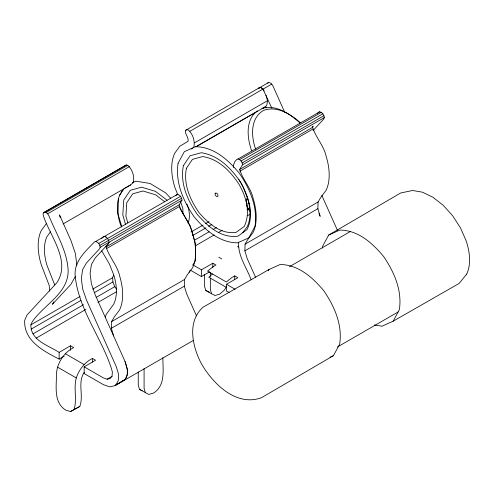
<?xml version="1.0" encoding="UTF-8"?>
<svg xmlns="http://www.w3.org/2000/svg" width="494" height="494" viewBox="0 0 494 494"><rect width="100%" height="100%" fill="white"/><g stroke="black" fill="none" stroke-linecap="round" stroke-linejoin="round"><path stroke-width="0.74" d="M118.387 198.452L118.023 214.063L121.641 226.264M322.403 248.087L322.434 246.605L328.671 235.051L400.64 192.993L412.62 190.486L422.456 192.185L432.923 197.254L443.248 205.319L452.665 215.785L460.476 227.87L466.095 240.683A47.856 27.627 60 0 1 466.651 274.133M113.632 335.969L111.335 328.312L111.545 321.637L114.231 317.031L119.511 310.034A52.339 30.22 60 0 0 119.727 276.269C117.455 265.5 109.236 257.152 106.093 246.975L106.587 245.722L108.489 243.672L108.989 242.301L108.587 240.362M196.519 315.925L186.639 293.825L184.342 286.162L184.552 279.487L187.232 274.88L192.512 267.884A52.339 30.22 60 0 0 192.728 234.125C190.462 223.35 182.237 215.007 179.1 204.825L181.99 200.15C181.829 197.557 180.094 194.889 177.445 194.346L175.29 195.846M255.503 277.134L247.167 258.486L244.87 250.829L245.08 244.153L247.766 239.547L253.045 232.551A52.339 30.214 60 0 0 253.261 198.786C250.989 188.016 242.77 179.668 239.627 169.491L242.523 164.817C242.363 162.223 240.621 159.556 237.978 159.012L236.774 159.482L234.872 161.538L233.396 165.286L233.693 167.522M318.939 213.575L320.174 216.341L317.877 208.678L318.087 202.003L320.767 197.396L326.046 190.4A52.339 30.214 60 0 0 326.262 156.641C323.996 145.866 315.771 137.523 312.634 127.341L313.128 126.094L312.165 127.137M64.201 356.18L59.138 359.101C43.67 351.191 23.502 340.724 24.7 320.285L27.009 315.03L56.853 282.735C71.167 261.246 50.203 236.354 43.583 216.31L43.083 214.365L43.416 212.852L44.503 212.179L46.041 212.531L47.628 213.809L48.832 215.668C56.106 233.693 67.363 250.952 68.16 270.897C68.135 293.671 43.663 304.903 32.258 321.736L30.894 324.842C30.4 340.471 48.622 345.547 59.138 352.358L70.525 345.781L73.655 347.591C63.794 352.636 57.094 363.016 56.427 374.063C56.588 386.308 53.29 402.48 65.782 410.144L70.525 411.533L79.787 406.445C83.999 395.608 77.237 382.43 84.239 372.402M193.487 340.366L115.046 385.653L109.822 386.864L103.437 384.678L84.171 373.557L84.171 366.814L95.558 360.237L92.427 358.428C84.604 362.392 79.021 369.703 76.286 377.947C73.334 388.383 77.428 399.578 73.946 409.816M177.908 194.988L174.851 187.405A52.339 30.22 60 0 1 174.635 153.393L179.785 146.249L188.035 141.309C188.887 137.888 185.738 135.128 185.374 131.824L185.713 130.311L186.794 129.638L188.338 129.99C192.944 134.053 195.235 141.284 193.809 147.243L191.647 149.126M266.025 95.225L267.501 100.683L266.809 105.099L265.63 106.624L195.766 146.909M238.67 242.048C237.639 255.707 246.673 267.55 251.18 279.851M105.271 317.37L106.093 314.61L113.719 304.137A44.584 25.744 60 0 0 113.904 275.374L109.514 264.222L101.733 250.872M100.165 247.321L99.665 248.692L86.388 263.055L82.628 269.675L81.343 278.505L82.628 288.829L86.388 299.784L116.238 366.548L118.48 374.001L118.307 380.51L115.8 385.073L125.303 379.244L127.298 374.699L127.366 369.444L125.056 361.528L95.151 294.727L91.39 283.766L90.099 273.448L91.39 264.617L95.151 257.998L108.421 243.635L108.921 242.264L100.165 247.321C100.004 244.728 98.269 242.06 95.62 241.517L94.416 241.986C85.573 251.285 74.458 260.813 75.082 274.892C77.959 308.287 100.504 336.093 110.989 367.19L112.354 371.877L112.089 375.878L110.248 378.478L107.155 379.194L103.376 377.898L84.171 366.814M317.512 113.379L318.537 112.274L319.741 111.805C322.391 112.348 324.126 115.016 324.286 117.609L323.786 118.98L313.06 130.583M116.528 289.12L114.762 286.674L112.916 281.944L112.657 277.64L113.75 275.152M247.618 197.081L246.191 200.156L246.512 204.497L248.359 209.228L249.612 208.505M119.443 195.785L122.216 190.647M189.097 272.311L190.141 270.385M192.907 265.247L195.334 260.758L195.717 244.4L190.178 225.739L179.575 207.61M268.304 270.786L269.002 269.502L280.141 264.506C298.524 264.654 312.838 277.585 323.934 290.954C334.543 306.515 342.583 324.891 339.693 344.102L333.456 355.655L261.487 397.713C236.101 406.988 212.753 383.529 201.268 363.485C192.425 346.56 186.769 321.68 203.04 307.225L269.002 269.502M374.433 324.978L381.986 326.201L393.131 321.205L399.368 309.645C402.258 290.441 394.218 272.064 383.61 256.503C372.513 243.128 358.199 230.198 339.816 230.056L328.671 235.051M53.809 301.84L52.444 304.316L70.864 284.377L75.378 276.436M188.023 223.115C190.523 217.125 189.332 209.999 186.967 204.09M226.345 286.915L224.443 290.064L219.7 294.152L215.02 295.498L211.599 293.788L205.757 290.416L204.504 286.094L204.504 274.652M46.251 223.733L41.101 230.877A52.339 30.214 60 0 0 41.317 264.889L49.283 285.686L49.443 291.071M50.437 231.834L46.924 236.706A44.584 25.744 60 0 0 47.109 265.679L54.735 284.958M242.752 232.612L247.253 226.653A44.584 25.744 60 0 0 247.438 197.89L243.048 186.738M466.645 274.133L459.087 283.476L393.131 321.205M101.641 238.59L103.172 236.929L104.444 236.49L106.025 237.046M212.5 273.948L208.795 277.233L226.277 287.323M63.034 223.986L130.577 184.929L133.275 182.582C134.708 176.617 132.417 169.386 127.804 165.323L126.266 164.971L44.503 212.179M257.43 110.829C245.178 119.696 247.099 137.937 251.6 150.614M115.046 385.653L115.8 385.073M126.266 164.971L43.416 212.852M258.714 88.16L259.801 87.487C261.9 87.549 263.271 89.334 264.191 91.013M259.863 87.524L258.782 88.198L268.625 82.467L270.162 82.819L271.749 84.097L272.954 85.956L284.68 112.2M267.538 83.14L268.625 82.467M185.713 130.311L259.801 87.487M46.041 212.531L127.804 165.323M189.918 131.268L262.925 89.118L271.91 108.279M262.987 89.155L271.749 84.097M47.628 213.809L129.391 166.602M194.5 142.834L267.501 100.683M196.13 146.619L254.534 112.904M237.978 159.012L319.741 111.805M95.62 241.517L177.445 194.346M239.559 159.562L321.322 112.354M241.103 160.988L322.866 113.787M98.744 243.493L107.501 238.435L108.649 240.399M180.569 196.328L107.569 238.472L105.963 237.009L104.376 236.459M242.184 162.915L323.947 115.707M99.825 245.419L181.656 198.248M242.523 164.817L324.286 117.609M108.989 242.301L181.99 200.15M239.627 169.491L312.634 127.341M106.093 246.975L179.1 204.825M239.862 171.227L312.863 129.082M106.327 248.71L179.328 206.56M191.104 231.958L203.053 225.06M205.708 223.529L209.024 221.615M246.253 200.187L247.506 199.465M30.894 324.842L80.084 296.443M92.711 289.151L112.657 277.64M192.697 235.502L205.967 227.833M208.622 226.301L211.945 224.387M246.512 204.497L249.019 203.053M31.153 329.152L81.01 300.371M94.305 292.695L112.916 281.944M194.537 240.226L209.141 231.797M213.124 229.494L216.44 227.58M246.969 209.956L248.297 209.19L246.45 204.46M32.999 333.876L83.517 304.712M96.151 297.419L114.762 286.674M195.643 245.66L214.223 234.934M218.867 232.248L222.189 230.334M247.408 215.773L249.396 214.624M36.093 338.168L85.944 309.38M97.911 302.47L116.522 291.726M245.08 244.153L318.087 202.003M111.545 321.637L184.552 279.487M192.796 264.833L201.435 269.817L212.821 263.24L215.952 265.05L213.031 266.735L207.554 271.157L226.326 281.994L231.803 277.572L234.724 275.887L237.855 277.696L226.462 284.272L226.462 291.015L229.123 292.547M244.87 250.829L317.877 208.678M111.335 328.312L184.342 286.162M190.134 270.039L201.435 276.56L209.66 271.811M289.558 266.618L350.332 231.532M107.155 379.194L112.163 376.305M115.738 385.036L124.494 379.979A20.038 11.566 60 0 0 126.063 378.021C128.86 372.791 126.797 366.665 124.994 361.491M70.525 411.533L79.787 406.445M337.402 347.01L398.17 311.924M262.864 108.155L265.63 106.624L266.26 108.025M130.577 184.929L124.321 188.473L119.931 194.562A44.584 25.744 60 0 0 120.116 223.535L121.518 227.018M132.299 182.724L135.782 181.162L150.133 183.484L165.515 192.771L170.72 198.267M329.973 357.218L333.456 355.655M261.906 108.495C275.615 104.259 288.941 113.435 298.895 121.975L299.883 123.074M205.757 290.416L209.184 292.127M138.246 372.068L138.246 385.042L139.499 389.358L142.241 390.729M139.499 389.358L148.768 394.447L153.504 393.057C165.749 385.573 162.822 369.778 162.859 357.736M261.338 87.839L262.925 89.118M237.589 246.395L238.756 247.068M218.811 257.232L221.732 258.918M226.462 284.272L235.101 289.256M65.257 353.698L84.036 364.535M57.514 367.11L76.286 377.947M167.12 200.231L155.468 191.363L141.599 187.177L130.373 190.264L123.728 200.082L122.815 214.946L125.507 224.338M164.755 201.774L155.591 194.803L142.988 190.999L132.781 193.802L126.742 202.738L125.908 216.249L127.761 222.695M300.303 122.66C290.497 113.991 277.004 105.506 263.518 110.409C250.155 118.152 251.032 136.474 255.682 149.207M248.297 209.19L249.686 211.062M238.627 179.137L242.678 186.102M321.822 195.371L337.532 230.513M180.619 201.898L182.817 208.202L182.978 213.587M211.599 293.788L210.345 289.465L210.345 278.023M145.341 392.73L144.087 388.414L144.087 368.573M60.225 217.588L59.49 214.859L70.864 240.306L75.378 253.453L76.829 265.111M234.724 275.887L234.724 279.635M212.821 263.24L212.821 267.742M210.345 272.682L210.345 276.498M201.435 269.817L201.435 276.56M92.427 358.428L92.427 362.176M70.525 345.781L70.525 350.283M59.138 352.358L59.138 359.101M178.075 163.261C175.185 182.465 183.225 200.842 193.839 216.403C204.93 229.778 219.243 242.708 237.626 242.85L248.772 237.855L255.009 226.301C257.899 207.097 249.859 188.714 239.25 173.159C228.154 159.784 213.84 146.854 195.457 146.706L184.311 151.701L178.075 163.261M183.404 165.632C179.853 183.311 187.553 200.403 197.464 214.637C207.813 226.406 221.003 238.374 237.892 236.2L247.025 229.599C254.651 214.285 248.531 197.205 241.158 183.07C231.711 168.886 218.904 155.4 201.274 152.726L190.048 155.808L183.404 165.632M186.417 168.281C183.188 184.355 190.184 199.891 199.199 212.834C208.487 223.523 220.732 234.403 235.953 232.433L244.252 226.437C250.847 212.624 246.228 196.729 238.923 184.138C230.334 171.239 218.688 158.982 202.663 156.549L192.456 159.352L186.417 168.281M215.156 193.197L215.223 194.92L215.816 195.852L216.607 196.501L217.928 196.365L217.866 194.642L217.267 193.71L216.477 193.061L215.156 193.197"/></g></svg>
